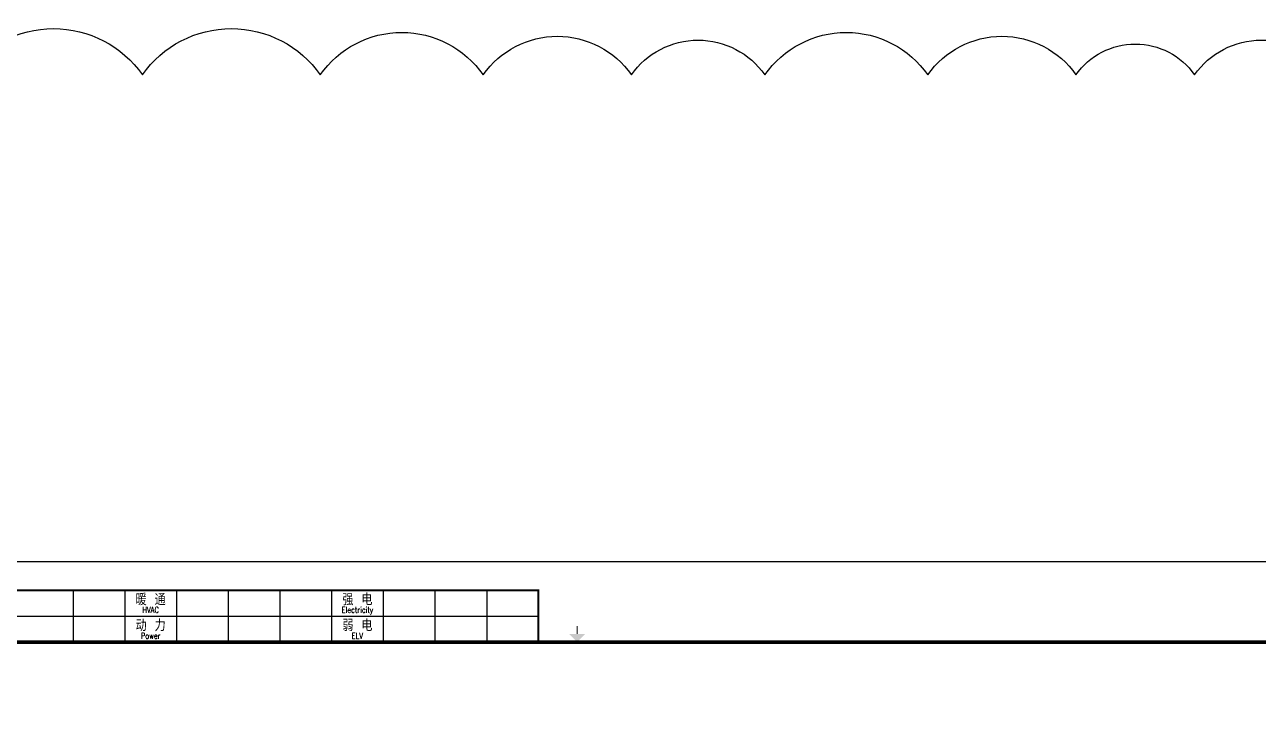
# Model space of a CAD drawing. Extents: x -345393 to -54719, y 203828 to 476815.
# Drawn here: x -92668 to -73579, y 253320 to 264174 of the extents above; entities that cross this region are included whole.
import ezdxf
from ezdxf.enums import TextEntityAlignment as Align

# ---------------------------------------------------------------- set-up
doc = ezdxf.new("R2010")
doc.units = 0
doc.header["$LTSCALE"] = 1000
doc.header["$MEASUREMENT"] = 0
doc.layers.get('0').update_dxf_attribs({"color": 252, "linetype": 'CONTINUOUS'})
doc.layers.add('图框', color=252, linetype='CONTINUOUS')
doc.layers.add('暖通-公共-修改', color=1, linetype='CONTINUOUS')
doc.styles.add('TKZ2_tjkts.shx', font='tjromant.shx', dxfattribs={"bigfont": 'tjkts.shx'})

msp = doc.modelspace()

# ---------------------------------------------------------------- linework, layer by layer
for p, q in [((-91919.07397, 255422.36281), (-91919.07397, 254622.36281)), ((-91119.07397, 255422.36281), (-91119.07397, 254622.36281)), ((-90319.07397, 255422.36281), (-90319.07397, 254622.36281)), ((-89519.07397, 255422.36281), (-89519.07397, 254622.36281)), ((-88719.07397, 255422.36281), (-88719.07397, 254622.36281)), ((-87919.07397, 255422.36281), (-87919.07397, 254622.36281)), ((-87119.07397, 255422.36281), (-87119.07397, 254622.36281)), ((-86319.07397, 255422.36281), (-86319.07397, 254622.36281)), ((-85519.07397, 255422.36281), (-85519.07397, 254622.36281)), ((-97519.07397, 255022.36281), (-84719.07397, 255022.36281))]:
    msp.add_line(p, q)
at = {"layer": '图框'}
msp.add_line((-98969.07397, 255872.36281), (-69269.07397, 255872.36281), dxfattribs=at)
for points, const_width in [([(-98469.07397, 254622.36281), (-98469.07397, 255422.36281), (-84719.07397, 255422.36281), (-84719.07397, 254622.36281)], 30), ([(-84119.07397, 254747.36281), (-84119.07397, 254872.36281)], 15)]:
    msp.add_lwpolyline(points, dxfattribs=dict(at, const_width=const_width))
at = {"layer": '图框', "const_width": 60}
msp.add_lwpolyline([(-69769.07397, 214322.36281), (-69769.07397, 254622.36281), (-98469.07397, 254622.36281), (-98469.07397, 214322.36281)], close=True, dxfattribs=at)
at = {"layer": '图框'}
msp.add_solid([(-84244.07397, 254747.36281), (-83994.07397, 254747.36281), (-84119.07397, 254622.36281)], dxfattribs=at)
at = {"layer": '暖通-公共-修改'}
msp.add_lwpolyline([(-106666.95227, 262710.46358, -0.52056705), (-103227.58743, 262710.46358, -0.52056705), (-100017.51443, 262710.46358, -0.52056705), (-96578.15057, 263397.71328, -0.52056705), (-93597.36745, 263397.71328, -0.52056705), (-90845.87616, 263397.71328, -0.52056705), (-88094.38488, 263397.71328, -0.52056705), (-85572.18446, 263397.71328, -0.52056705), (-83279.27489, 263397.71328, -0.52056705), (-81215.65618, 263397.71328, -0.52056705), (-78693.45576, 263397.71328, -0.52056705), (-76400.54619, 263397.71328, -0.52056705), (-74566.21834, 263397.71328, -0.52056705), (-72502.59964, 263397.71328, -0.52056705)], format="xyb", dxfattribs=at)

# ---------------------------------------------------------------- texts
at = {"style": 'TKZ2_tjkts.shx'}
for s, p in [('暖 通', (-90719.07397, 255282.69283)), ('强 电', (-87519.07397, 255282.69283)), ('动 力', (-90719.07397, 254882.69283)), ('弱 电', (-87519.07397, 254882.69283))]:
    msp.add_text(s, height=180, dxfattribs=at).set_placement(p, align=Align.MIDDLE_CENTER)
at = {"style": 'TKZ2_tjkts.shx', "width": 0.8}
for s, p in [('HVAC', (-90719.07397, 255121.14162)), ('Electricity', (-87519.07397, 255121.14162)), ('Power', (-90719.07397, 254721.14162)), ('ELV', (-87519.07397, 254721.14162))]:
    msp.add_text(s, height=90, dxfattribs=at).set_placement(p, align=Align.MIDDLE_CENTER)

doc.saveas('drawing.dxf')
